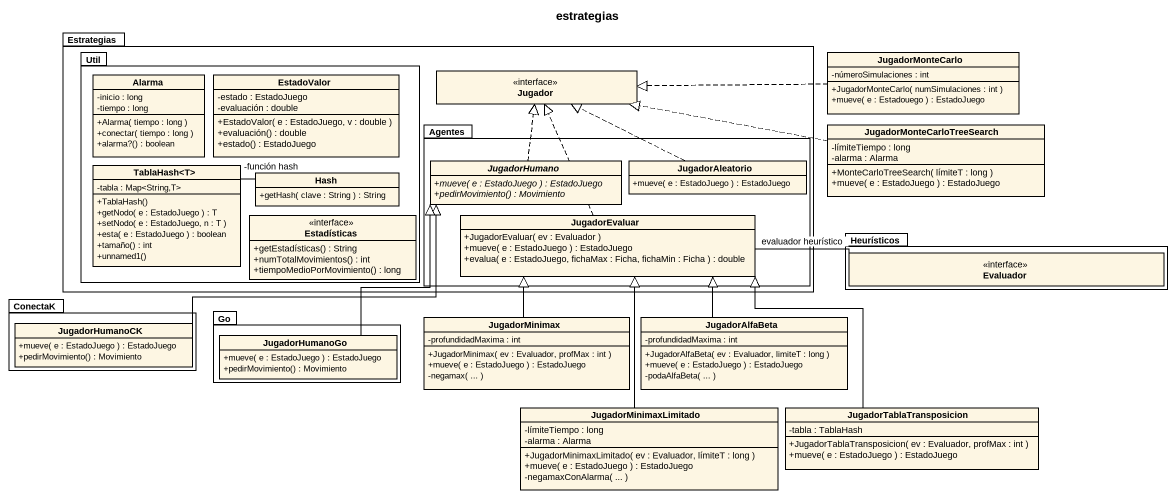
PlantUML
@startuml
title estrategias
hide circle
hide empty members
skinparam classAttributeIconSize 0
package Estrategias {
  package Util {
    class Alarma {
      -inicio : long
      -tiempo : long
      +Alarma( tiempo : long )
      +conectar( tiempo : long )
      +alarma?() : boolean
    }
    class EstadoValor {
      -estado : EstadoJuego
      -evaluación : double
      +EstadoValor( e : EstadoJuego, v : double )
      +evaluación() : double
      +estado() : EstadoJuego
    }
    class "TablaHash<T>" as TablaHash_T {
      -tabla : Map<String,T>
      +TablaHash()
      +getNodo( e : EstadoJuego ) : T
      +setNodo( e : EstadoJuego, n : T )
      +esta( e : EstadoJuego ) : boolean
      +tamaño() : int
      +unnamed1()
    }
    class Hash {
      +getHash( clave : String ) : String
    }
    interface Estadísticas {
      +getEstadísticas() : String
      +numTotalMovimientos() : int
      +tiempoMedioPorMovimiento() : long
    }
  }
  interface Jugador
  package Agentes {
    abstract class JugadorHumano {
      {abstract} +mueve( e : EstadoJuego ) : EstadoJuego
      {abstract} +pedirMovimiento() : Movimiento
    }
    class JugadorAleatorio {
      +mueve( e : EstadoJuego ) : EstadoJuego
    }
    class JugadorEvaluar {
      +JugadorEvaluar( ev : Evaluador )
      +mueve( e : EstadoJuego ) : EstadoJuego
      +evalua( e : EstadoJuego, fichaMax : Ficha, fichaMin : Ficha ) : double
    }
  }
}
class JugadorMonteCarlo {
  -númeroSimulaciones : int
  +JugadorMonteCarlo( numSimulaciones : int )
  +mueve( e : Estadouego ) : EstadoJuego
}
class JugadorMonteCarloTreeSearch {
  -límiteTiempo : long
  -alarma : Alarma
  +MonteCarloTreeSearch( límiteT : long )
  +mueve( e : EstadoJuego ) : EstadoJuego
}
package Heurísticos {
  interface Evaluador
}
package ConectaK {
  class JugadorHumanoCK {
    +mueve( e : EstadoJuego ) : EstadoJuego
    +pedirMovimiento() : Movimiento
  }
}
package Go {
  class JugadorHumanoGo {
    +mueve( e : EstadoJuego ) : EstadoJuego
    +pedirMovimiento() : Movimiento
  }
}
class JugadorMinimax {
  -profundidadMaxima : int
  +JugadorMinimax( ev : Evaluador, profMax : int )
  +mueve( e : EstadoJuego ) : EstadoJuego
  -negamax( ... )
}
class JugadorAlfaBeta {
  -profundidadMaxima : int
  +JugadorAlfaBeta( ev : Evaluador, limiteT : long )
  +mueve( e : EstadoJuego ) : EstadoJuego
  -podaAlfaBeta( ... )
}
class JugadorMinimaxLimitado {
  -límiteTiempo : long
  -alarma : Alarma
  +JugadorMinimaxLimitado( ev : Evaluador, límiteT : long )
  +mueve( e : EstadoJuego ) : EstadoJuego
  -negamaxConAlarma( ... )
}
class JugadorTablaTransposicion {
  -tabla : TablaHash
  +JugadorTablaTransposicion( ev : Evaluador, profMax : int )
  +mueve( e : EstadoJuego ) : EstadoJuego
}
JugadorMonteCarlo .left.|> Jugador
JugadorMonteCarloTreeSearch .left.|> Jugador
TablaHash_T -right- "-función hash" Hash
JugadorHumano .up.|> Jugador
JugadorAleatorio .left.|> Jugador
JugadorEvaluar .up.|> Jugador
JugadorEvaluar -right- Evaluador : evaluador heurístico
JugadorHumanoCK -right-|> JugadorHumano
JugadorMinimax -up-|> JugadorEvaluar
JugadorAlfaBeta -up-|> JugadorEvaluar
JugadorHumanoGo -up-|> JugadorHumano
JugadorMinimaxLimitado -up-|> JugadorEvaluar
JugadorTablaTransposicion -up-|> JugadorEvaluar
@enduml
